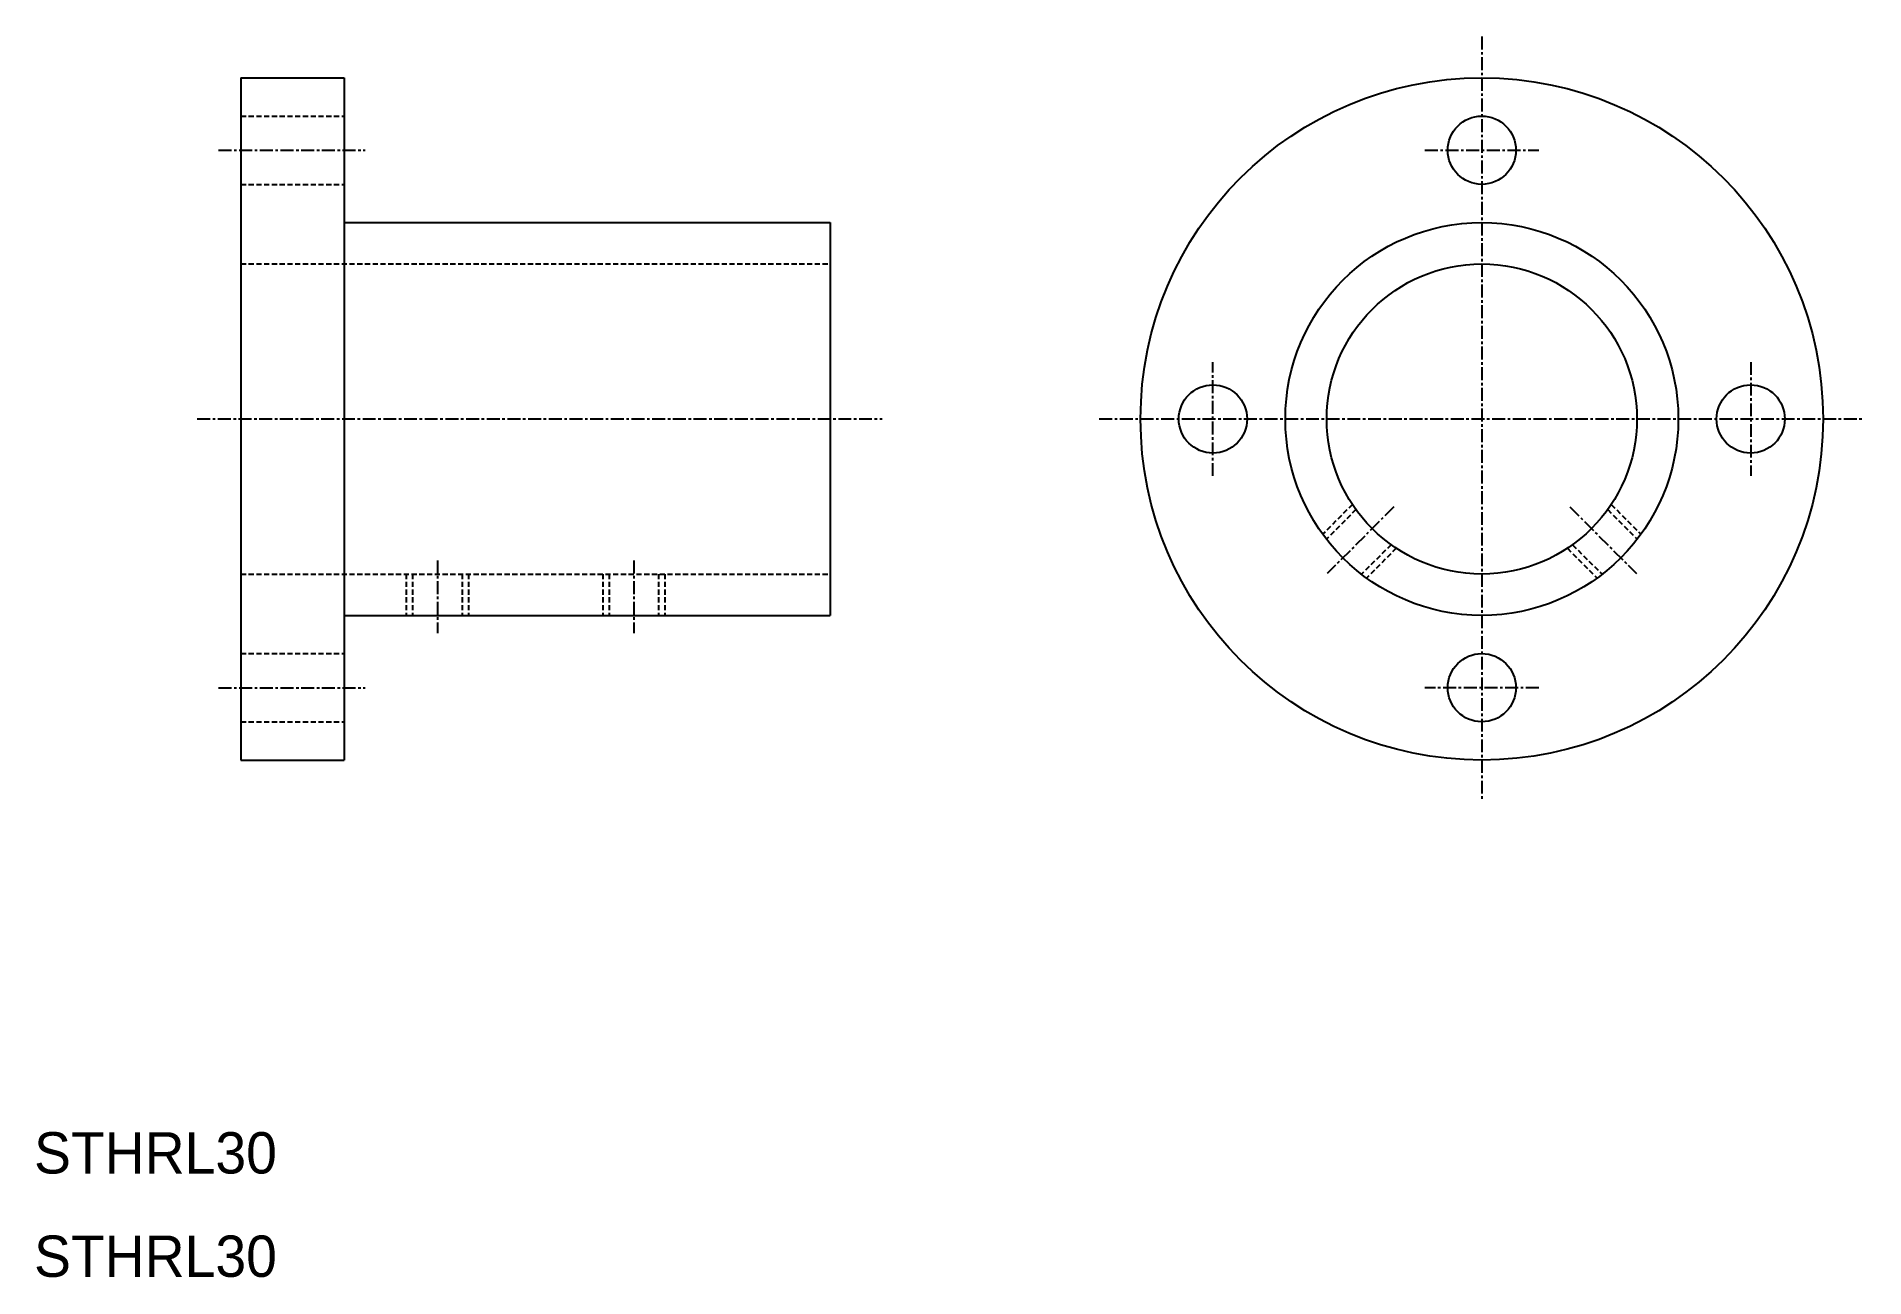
# Model space of a CAD drawing. Extents: x 10 to 187, y 10 to 130.
import ezdxf

# ---------------------------------------------------------------- set-up
doc = ezdxf.new("R2010")
doc.units = 0
doc.linetypes.add('CENTER', pattern=[2, 1.25, -0.25, 0.25, -0.25])
doc.linetypes.add('DASHED', pattern=[0.75, 0.5, -0.25])
doc.layers.get('0').update_dxf_attribs({"linetype": 'CONTINUOUS'})
doc.layers.add('CENTER', color=1, linetype='CENTER')

msp = doc.modelspace()

# ---------------------------------------------------------------- linework, layer by layer
at = {"color": 7, "linetype": 'CONTINUOUS'}
for p, q in [((30, 126), (30, 60)), ((30, 126), (40, 126)), ((40, 126), (40, 60)), ((40, 112), (87, 112)), ((87, 112), (87, 74)), ((30, 109.5), (30, 109.5)), ((30, 93), (30, 93)), ((40, 74), (87, 74)), ((30, 60), (40, 60))]:
    msp.add_line(p, q, dxfattribs=at)
at = {"color": 3, "linetype": 'DASHED'}
for p, q in [((30, 122.3), (40, 122.3)), ((30, 115.7), (40, 115.7)), ((30, 108), (87, 108)), ((137.49, 84.73), (134.61, 81.85)), ((137.83, 84.23), (134.98, 81.37)), ((162.17, 84.23), (165.02, 81.37)), ((162.51, 84.73), (165.39, 81.85)), ((141.23, 80.83), (138.37, 77.98)), ((141.73, 80.49), (138.85, 77.61)), ((158.27, 80.49), (161.15, 77.61)), ((158.77, 80.83), (161.63, 77.98)), ((30, 78), (87, 78)), ((46, 78), (46, 74)), ((46.6, 78), (46.6, 74)), ((51.4, 78), (51.4, 74)), ((52, 78), (52, 74)), ((65, 78), (65, 74)), ((65.6, 78), (65.6, 74)), ((70.4, 78), (70.4, 74)), ((71, 78), (71, 74)), ((30, 70.3), (40, 70.3)), ((30, 63.7), (40, 63.7))]:
    msp.add_line(p, q, dxfattribs=at)
at = {"color": 7, "linetype": 'CONTINUOUS'}
for centre, radius in [((150, 93), 33), ((150, 119), 3.3), ((150, 93), 19), ((150, 93), 15), ((124, 93), 3.3), ((176, 93), 3.3), ((150, 67), 3.3)]:
    msp.add_circle(centre, radius, dxfattribs=at)
at = {"layer": 'CENTER', "color": 1, "linetype": 'CENTER'}
for p, q in [((150, 130), (150, 56)), ((27.84, 119), (42.01, 119)), ((144.49, 119), (155.51, 119)), ((124, 87.49), (124, 98.51)), ((176, 98.51), (176, 87.49)), ((25.78, 93), (92, 93)), ((113, 93), (187, 93)), ((141.5, 84.5), (135.05, 78.05)), ((158.5, 84.5), (164.95, 78.05)), ((49, 79.31), (49, 72.28)), ((68, 79.31), (68, 72.28)), ((27.84, 67), (42.01, 67)), ((155.51, 67), (144.49, 67))]:
    msp.add_line(p, q, dxfattribs=at)

# ---------------------------------------------------------------- texts
at = {"color": 7, "linetype": 'CONTINUOUS'}
for p in [(10, 20), (10, 10)]:
    msp.add_text('STHRL30', height=4, dxfattribs=at).set_placement(p)

doc.saveas('drawing.dxf')
